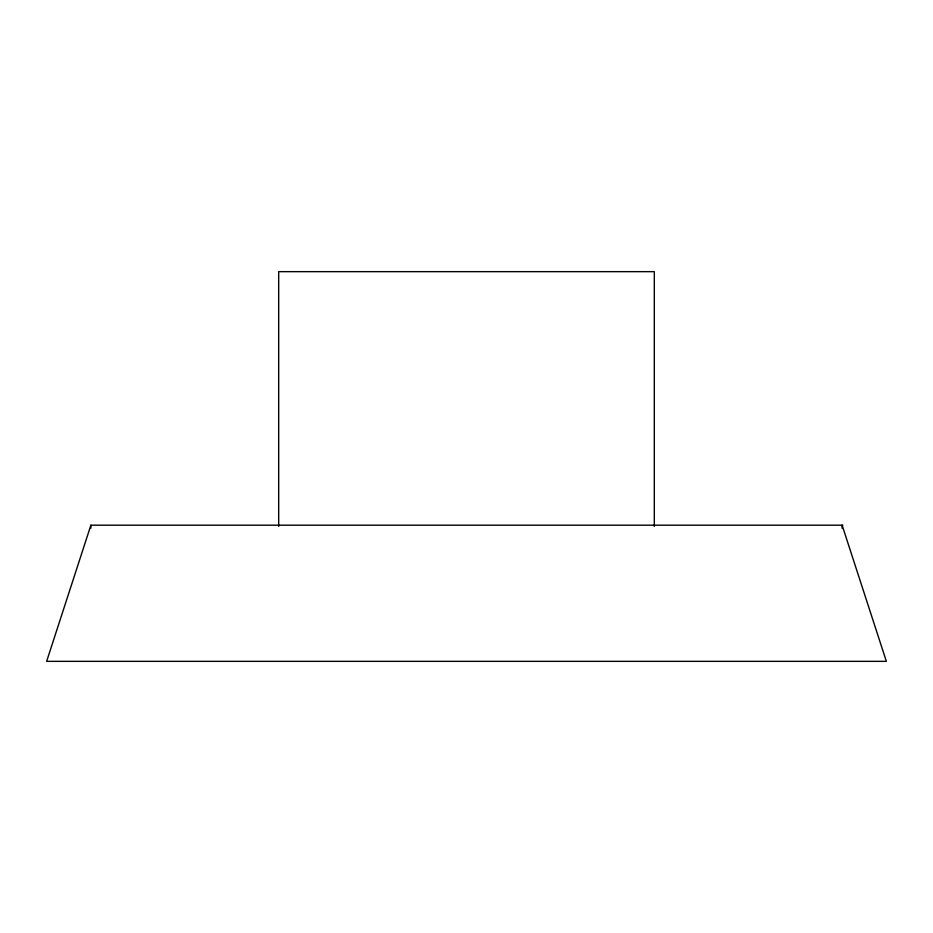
<?xml version="1.0" encoding="UTF-8"?>
<svg xmlns="http://www.w3.org/2000/svg" width="933" height="933" viewBox="0 0 933 933"><rect width="100%" height="100%" fill="white"/><g stroke="black" fill="none" stroke-linecap="round" stroke-linejoin="round"><path stroke-width="1.4" d="M842.872 525.186L90.886 525.186L46.65 661.345L886.35 661.345L842.114 525.186L842.114 528.101M654.313 526.422L654.313 271.655L278.687 271.655L278.687 526.422M90.886 525.186L90.886 528.101"/></g></svg>
